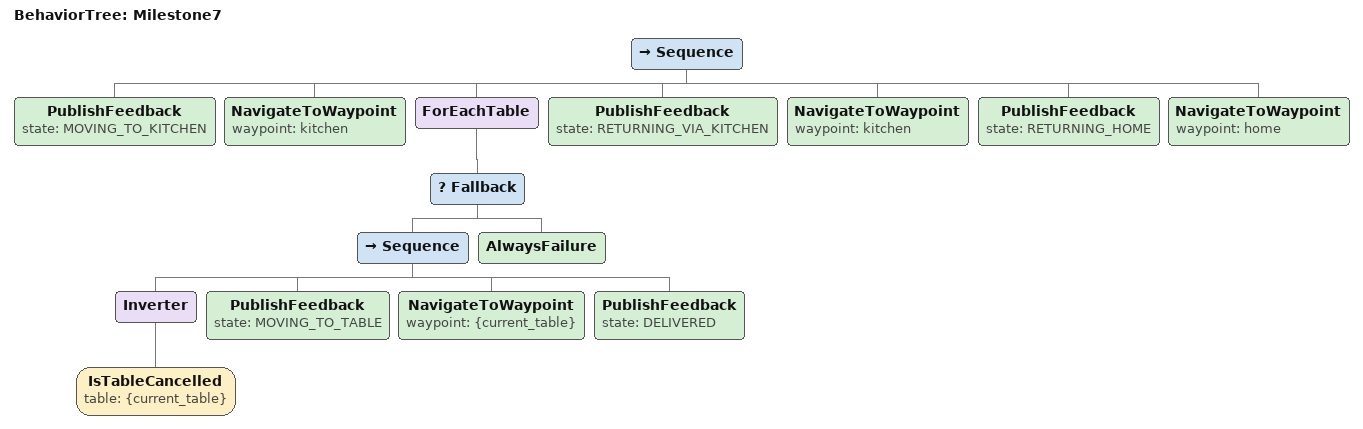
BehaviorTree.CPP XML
<?xml version="1.0"?>

<root BTCPP_format="4">
  <BehaviorTree ID="Milestone7">
    <Sequence>
      <PublishFeedback state="MOVING_TO_KITCHEN"/>
      <NavigateToWaypoint waypoint="kitchen"/>
      <ForEachTable>
        <Fallback>
          <Sequence>
            <Inverter><IsTableCancelled table="{current_table}"/></Inverter>
            <PublishFeedback state="MOVING_TO_TABLE"/>
            <NavigateToWaypoint waypoint="{current_table}"/>
            <PublishFeedback state="DELIVERED"/>
          </Sequence>
          <AlwaysFailure/>
        </Fallback>
      </ForEachTable>
      <PublishFeedback state="RETURNING_VIA_KITCHEN"/>
      <NavigateToWaypoint waypoint="kitchen"/>
      <PublishFeedback state="RETURNING_HOME"/>
      <NavigateToWaypoint waypoint="home"/>
    </Sequence>
  </BehaviorTree>
</root>
